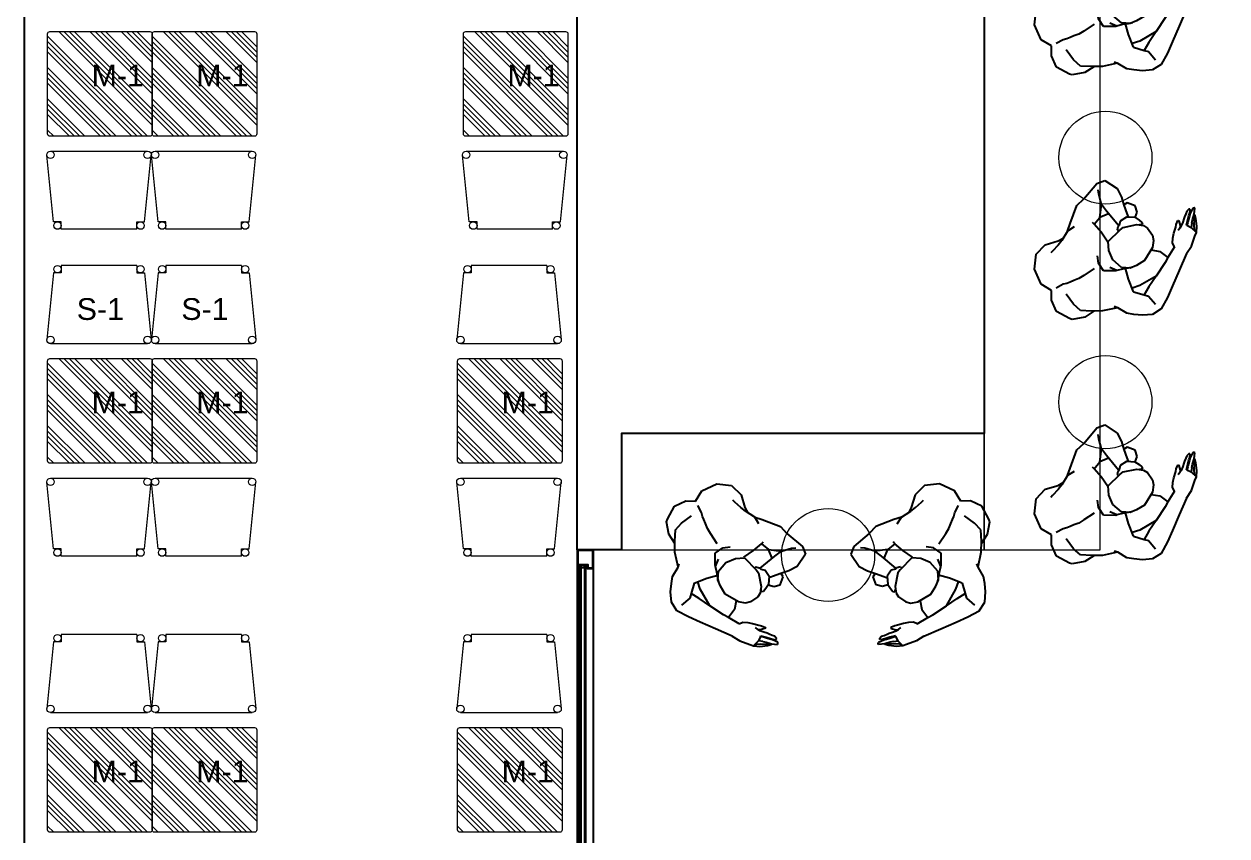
# Model space of a CAD drawing. Header units: centimetres. Extents: x 129282 to 136766, y 26190 to 28185.
# Drawn here: x 129282 to 129800, y 26555 to 26904 of the extents above; entities that cross this region are included whole.
import ezdxf

# ---------------------------------------------------------------- set-up
doc = ezdxf.new("R2010")
doc.units = ezdxf.units.CM
doc.header["$LTSCALE"] = 10
doc.header["$MEASUREMENT"] = 0
for name, color, linetype in [('141125_RT1$0$xref_4_vitrin_kaplama$0$2DCAM', 4, 'Continuous'), ('141125_RT1$0$xref_4_vitrin_kaplama$0$2DKONST2', 253, 'Continuous'), ('LP-DIMENSION_INT_100', 51, 'Continuous'), ('SD-YAZI', 233, 'Continuous'), ('wall', 255, 'Continuous')]:
    doc.layers.add(name, color=color, linetype=linetype)
for name, color, linetype, lineweight in [('ARK_AHŞAP', 45, 'Continuous', 15), ('ARK_METAL', 252, 'Continuous', 15), ('tefriş', 45, 'Continuous', 18)]:
    doc.layers.add(name, color=color, linetype=linetype, lineweight=lineweight)
doc.styles.get("Standard").update_dxf_attribs({"font": 'arial.ttf'})
pattern_1 = [(135, (96926.2095, -191197.783), (-6.7351921, -6.7351921), []), (135, (96926.2095, -191195.5375), (-6.7351921, -6.7351921), []), (135, (96926.2095, -191193.292), (-6.7351921, -6.7351921), []), (135, (96926.2095, -191191.047), (-6.7351921, -6.7351921), [])]
pattern_2 = [(135, (96881.2095, -191197.783), (-6.7351921, -6.7351921), []), (135, (96881.2095, -191195.5375), (-6.7351921, -6.7351921), []), (135, (96881.2095, -191193.292), (-6.7351921, -6.7351921), []), (135, (96881.2095, -191191.047), (-6.7351921, -6.7351921), [])]

# ---------------------------------------------------------------- blocks, each defined once
blk = doc.blocks.new('dada')
for p, q in [((219967.82, -31810.1), (219965.63, -31815.29)), ((219973.43, -31806.86), (219967.82, -31810.1)), ((219980.49, -31806.97), (219973.43, -31806.86)), ((219984.71, -31810.01), (219980.49, -31806.97)), ((219988.56, -31808.22), (219984.71, -31810.01)), ((219993.91, -31808.37), (219988.56, -31808.22)), ((219998.88, -31812.26), (219993.91, -31808.37)), ((219965.63, -31815.29), (219966.32, -31821.02)), ((219984.28, -31815.56), (219984.55, -31812.14)), ((219984.57, -31817.26), (219984.28, -31815.56)), ((219993.96, -31816.3), (219988.77, -31815.1)), ((219999.67, -31813.16), (219998.88, -31812.26)), ((220000.91, -31818.54), (219999.67, -31813.16)), ((219966.32, -31821.02), (219966.1, -31823.52)), ((219966.74, -31822.57), (219967.93, -31820.3)), ((219967.93, -31820.3), (219969.4, -31817.13)), ((219969.4, -31817.13), (219969.8, -31816.05)), ((219984.6, -31818.7), (219984.57, -31817.26)), ((219984.6, -31820.52), (219984.6, -31818.7)), ((219984.72, -31822.78), (219984.6, -31820.52)), ((219997.59, -31817.95), (219993.96, -31816.3)), ((219999.73, -31822.23), (219997.59, -31817.95)), ((220000.18, -31823.15), (220000.91, -31818.54)), ((219964.1, -31826.49), (219966.74, -31822.57)), ((219983.43, -31830.57), (219984.36, -31825.28)), ((219984.36, -31825.28), (219984.72, -31822.78)), ((220001.59, -31826.62), (219999.73, -31822.23)), ((219961.55, -31828.75), (219955.53, -31834.58)), ((219964.1, -31826.49), (219961.55, -31828.75)), ((219963.56, -31829.8), (219964.1, -31826.49)), ((220002.81, -31832.98), (220001.59, -31826.62)), ((219955.53, -31834.58), (219954.16, -31838.39)), ((219981.99, -31833.12), (219978.94, -31834.02)), ((219985.92, -31833.89), (219981.99, -31833.12)), ((219988.02, -31838.63), (219985.92, -31833.89)), ((220002.93, -31833.11), (220001.86, -31831.93)), ((220006.66, -31835.82), (220002.93, -31833.11)), ((220008.27, -31838.35), (220006.66, -31835.82)), ((219954.16, -31838.39), (219950.29, -31846.24)), ((219964.26, -31841.56), (219959.4, -31844.48)), ((219964.25, -31845.64), (219964.26, -31841.56)), ((219965.95, -31838.14), (219964.26, -31841.56)), ((219965.95, -31838.14), (219964.98, -31837.71)), ((219970.28, -31839.47), (219965.95, -31838.14)), ((219975.28, -31840.42), (219970.28, -31839.47)), ((219975.15, -31840.74), (219972.56, -31847.46)), ((219978.82, -31839.44), (219975.15, -31840.74)), ((219983.21, -31839.4), (219978.82, -31839.44)), ((219987.64, -31841.51), (219983.21, -31839.4)), ((219988.07, -31839.19), (219985.66, -31836.85)), ((219989.39, -31844.89), (219987.64, -31841.51)), ((219988.07, -31839.19), (219988.02, -31838.63)), ((219988.47, -31841.63), (219988.07, -31839.19)), ((219989.1, -31844.08), (219988.47, -31841.63)), ((220010.11, -31841.56), (220008.27, -31838.35)), ((220011.49, -31845.77), (220010.11, -31841.56)), ((219950.29, -31846.24), (219950.45, -31849.81)), ((219954.91, -31845.07), (219953.11, -31845.59)), ((219959.4, -31844.48), (219954.91, -31845.07)), ((219962.84, -31845.25), (219959.4, -31844.48)), ((219970.62, -31847.5), (219962.84, -31845.25)), ((219972.17, -31846.32), (219970.97, -31847.21)), ((219972.17, -31846.32), (219972.92, -31846.53)), ((219993.46, -31842.32), (219988.64, -31842.96)), ((219989.4, -31845.86), (219989.1, -31844.08)), ((219989.4, -31847.79), (219989.39, -31844.89)), ((219999.27, -31842.1), (219993.46, -31842.32)), ((219997.01, -31853.72), (219997.93, -31845.57)), ((219997.93, -31845.57), (219997.61, -31842.23)), ((219999.27, -31842.1), (220002.34, -31845.71)), ((219999.97, -31848.98), (220002.34, -31845.71)), ((220002.34, -31845.71), (220003.54, -31847.27)), ((220010.84, -31850.1), (220011.49, -31845.77)), ((219950.45, -31849.81), (219955.8, -31853.26)), ((219969.08, -31849.16), (219968.58, -31852.23)), ((219968.58, -31852.23), (219970.19, -31855.43)), ((219968.58, -31852.23), (219968.58, -31852.23)), ((219970.59, -31848.03), (219969.08, -31849.16)), ((219970.97, -31847.21), (219970.59, -31848.03)), ((219972.56, -31847.46), (219972.17, -31849.01)), ((219972.17, -31849.01), (219973.41, -31854.95)), ((219985.09, -31857.09), (219988.91, -31851.81)), ((219988.91, -31851.81), (219989.4, -31847.79)), ((219997.01, -31853.72), (219999.97, -31848.98)), ((220003.54, -31847.27), (220008.04, -31848.65)), ((220007.38, -31854.47), (220010.84, -31850.1)), ((220010.84, -31850.1), (220010.84, -31850.1)), ((219955.8, -31853.26), (219959.9, -31853.53)), ((219959.9, -31853.53), (219963.48, -31853.17)), ((219963.15, -31854.85), (219963.36, -31853.18)), ((219965.64, -31857.49), (219963.15, -31854.85)), ((219963.48, -31853.17), (219967.29, -31852.84)), ((219968.51, -31857.12), (219965.64, -31857.49)), ((219967.29, -31852.84), (219968.82, -31852.87)), ((219970.32, -31855.52), (219968.51, -31857.12)), ((219970.19, -31855.43), (219971.96, -31856.56)), ((219971.96, -31856.56), (219973.39, -31857.25)), ((219973.39, -31857.25), (219974.3, -31857.1)), ((219973.41, -31854.95), (219974.93, -31857.36)), ((219974.3, -31857.1), (219974, -31855.88)), ((219974.93, -31857.36), (219976.56, -31858.48)), ((219982.44, -31858.76), (219985.09, -31857.09)), ((219985.8, -31856.21), (219987.9, -31859.37)), ((219993.17, -31859.66), (219997.01, -31853.72)), ((220003.67, -31858.47), (220007.38, -31854.47)), ((219976.56, -31858.48), (219980.28, -31859.2)), ((219980.28, -31859.2), (219982.44, -31858.76)), ((219987.9, -31859.37), (219991.64, -31861.58)), ((219988.57, -31865.91), (219991.64, -31861.58)), ((219991.64, -31861.58), (219993.17, -31859.66)), ((219998.72, -31863.72), (220003.67, -31858.47)), ((219984.86, -31866.77), (219983.16, -31868.07)), ((219986.8, -31865.87), (219984.86, -31866.77)), ((219988.57, -31865.91), (219986.8, -31865.87)), ((219993.34, -31869.51), (219998.72, -31863.72)), ((219980.08, -31870.45), (219978.82, -31871.79)), ((219978.82, -31871.79), (219978.86, -31872.05)), ((219978.86, -31872.05), (219979.15, -31872.17)), ((219979.15, -31872.17), (219981.22, -31871.84)), ((219981.05, -31869.82), (219980.08, -31870.45)), ((219980.27, -31873.42), (219981.5, -31872.16)), ((219983.16, -31868.07), (219981.05, -31869.82)), ((219981.22, -31871.84), (219982.18, -31871.28)), ((219981.5, -31872.16), (219982.18, -31871.28)), ((219982.18, -31871.28), (219982.73, -31870.18)), ((219991.22, -31872.75), (219987.88, -31875.86)), ((219993.34, -31869.51), (219991.22, -31872.75)), ((219976.27, -31878.1), (219976.66, -31876.87)), ((219976.41, -31878.38), (219976.27, -31878.1)), ((219976.48, -31879.78), (219978.12, -31877.92)), ((219976.66, -31876.87), (219977.52, -31876.06)), ((219977.86, -31877.77), (219976.79, -31878.46)), ((219977.52, -31876.06), (219978.45, -31875.03)), ((219978.67, -31877.01), (219977.86, -31877.77)), ((219978.12, -31877.92), (219979.05, -31877.16)), ((219978.45, -31875.03), (219979.15, -31874.38)), ((219980.13, -31875.83), (219978.67, -31877.01)), ((219979.05, -31877.16), (219980.26, -31876.22)), ((219979.15, -31874.38), (219980.27, -31873.42)), ((219981.04, -31877.69), (219979.16, -31879.29)), ((219982.07, -31874.36), (219980.13, -31875.83)), ((219980.26, -31876.22), (219981.28, -31875.32)), ((219982.21, -31876.84), (219981.04, -31877.69)), ((219983.47, -31877.43), (219981.25, -31878.56)), ((219981.28, -31875.32), (219982.23, -31874.56)), ((219982.23, -31874.56), (219982.07, -31874.36)), ((219982.21, -31876.84), (219983.86, -31875.88)), ((219982.23, -31874.56), (219983.86, -31875.88)), ((219985.17, -31876.82), (219983.47, -31877.43)), ((219983.86, -31875.88), (219986.68, -31877.05)), ((219986.68, -31877.05), (219984.29, -31878.28)), ((219985.98, -31876.82), (219985.17, -31876.82)), ((219987.88, -31875.86), (219986.68, -31877.05)), ((219976.79, -31878.46), (219976.41, -31878.38)), ((219976.62, -31880.37), (219976.48, -31879.78)), ((219976.88, -31880.62), (219976.62, -31880.37)), ((219979.16, -31879.29), (219976.88, -31880.62)), ((219981.25, -31878.56), (219979.16, -31879.29)), ((219979.44, -31879.52), (219979.16, -31879.29)), ((219981.03, -31879.23), (219979.44, -31879.52)), ((219984.29, -31878.28), (219981.03, -31879.23))]:
    blk.add_line(p, q)

msp = doc.modelspace()

# ---------------------------------------------------------------- hatches: boundary and pattern name
at = {"layer": 'ARK_METAL'}
h = msp.add_hatch(dxfattribs=at)
h.set_pattern_fill('ANSI34', color=256, scale=0.5, angle=450)
h.set_pattern_definition([(135, (96881.2095, -191057.198), (-6.7351921, -6.7351921), []), (135, (96881.2095, -191054.953), (-6.7351921, -6.7351921), []), (135, (96881.2095, -191052.708), (-6.7351921, -6.7351921), []), (135, (96881.2095, -191050.463), (-6.7351921, -6.7351921), [])])
h.paths.add_polyline_path([(129337.3, 26856.99), (129337.3, 26899.99, 0.414214), (129336.3, 26900.99), (129293.3, 26900.99, 0.414214), (129292.3, 26899.99), (129292.3, 26856.99, 0.414214), (129293.3, 26855.99), (129336.3, 26855.99, 0.414214)])
h = msp.add_hatch(dxfattribs=at)
h.set_pattern_fill('ANSI34', color=256, scale=0.5, angle=450)
h.set_pattern_definition([(135, (96926.2095, -191057.198), (-6.7351921, -6.7351921), []), (135, (96926.2095, -191054.953), (-6.7351921, -6.7351921), []), (135, (96926.2095, -191052.708), (-6.7351921, -6.7351921), []), (135, (96926.2095, -191050.463), (-6.7351921, -6.7351921), [])])
h.paths.add_polyline_path([(129382.3, 26856.99), (129382.3, 26899.99, 0.414214), (129381.3, 26900.99), (129338.3, 26900.99, 0.414214), (129337.3, 26899.99), (129337.3, 26856.99, 0.414214), (129338.3, 26855.99), (129381.3, 26855.99, 0.414214)])
h = msp.add_hatch(dxfattribs=at)
h.set_pattern_fill('ANSI34', color=256, scale=0.5, angle=450)
h.set_pattern_definition([(135, (97060.083, -191057.198), (-6.7351921, -6.7351921), []), (135, (97060.083, -191054.953), (-6.7351921, -6.7351921), []), (135, (97060.083, -191052.708), (-6.7351921, -6.7351921), []), (135, (97060.083, -191050.463), (-6.7351921, -6.7351921), [])])
h.paths.add_polyline_path([(129516.18, 26856.99), (129516.18, 26899.99, 0.414214), (129515.18, 26900.99), (129472.18, 26900.99, 0.414214), (129471.18, 26899.99), (129471.18, 26856.99, 0.414214), (129472.18, 26855.99), (129515.18, 26855.99, 0.414214)])
h = msp.add_hatch(dxfattribs=at)
h.set_pattern_fill('ANSI34', color=256, scale=0.5, angle=450)
h.set_pattern_definition(pattern_2)
h.paths.add_polyline_path([(129337.3, 26716.4), (129337.3, 26759.4, 0.414214), (129336.3, 26760.4), (129293.3, 26760.4, 0.414214), (129292.3, 26759.4), (129292.3, 26716.4, 0.414214), (129293.3, 26715.4), (129336.3, 26715.4, 0.414214)])
h = msp.add_hatch(dxfattribs=at)
h.set_pattern_fill('ANSI34', color=256, scale=0.5, angle=450)
h.set_pattern_definition(pattern_2)
h.paths.add_polyline_path([(129337.3, 26716.4), (129337.3, 26759.4, 0.414214), (129336.3, 26760.4), (129293.3, 26760.4, 0.414214), (129292.3, 26759.4), (129292.3, 26716.4, 0.414214), (129293.3, 26715.4), (129336.3, 26715.4, 0.414214)])
h = msp.add_hatch(dxfattribs=at)
h.set_pattern_fill('ANSI34', color=256, scale=0.5, angle=450)
h.set_pattern_definition(pattern_1)
h.paths.add_polyline_path([(129382.3, 26716.4), (129382.3, 26759.4, 0.414214), (129381.3, 26760.4), (129338.3, 26760.4, 0.414214), (129337.3, 26759.4), (129337.3, 26716.4, 0.414214), (129338.3, 26715.4), (129381.3, 26715.4, 0.414214)])
h = msp.add_hatch(dxfattribs=at)
h.set_pattern_fill('ANSI34', color=256, scale=0.5, angle=450)
h.set_pattern_definition(pattern_1)
h.paths.add_polyline_path([(129382.3, 26716.4), (129382.3, 26759.4, 0.414214), (129381.3, 26760.4), (129338.3, 26760.4, 0.414214), (129337.3, 26759.4), (129337.3, 26716.4, 0.414214), (129338.3, 26715.4), (129381.3, 26715.4, 0.414214)])
h = msp.add_hatch(dxfattribs=at)
h.set_pattern_fill('ANSI34', color=256, scale=0.5, angle=450)
h.set_pattern_definition([(135, (97057.583, -191197.783), (-6.7351921, -6.7351921), []), (135, (97057.583, -191195.5375), (-6.7351921, -6.7351921), []), (135, (97057.583, -191193.292), (-6.7351921, -6.7351921), []), (135, (97057.583, -191191.047), (-6.7351921, -6.7351921), [])])
h.paths.add_polyline_path([(129513.68, 26716.4), (129513.68, 26759.4, 0.414214), (129512.68, 26760.4), (129469.68, 26760.4, 0.414214), (129468.68, 26759.4), (129468.68, 26716.4, 0.414214), (129469.68, 26715.4), (129512.68, 26715.4, 0.414214)])
h = msp.add_hatch(dxfattribs=at)
h.set_pattern_fill('ANSI34', color=256, scale=0.5, angle=450)
h.set_pattern_definition([(135, (96881.2095, -191356.401), (-6.7351921, -6.7351921), []), (135, (96881.2095, -191354.156), (-6.7351921, -6.7351921), []), (135, (96881.2095, -191351.911), (-6.7351921, -6.7351921), []), (135, (96881.2095, -191349.666), (-6.7351921, -6.7351921), [])])
h.paths.add_polyline_path([(129337.3, 26557.79), (129337.3, 26600.79, 0.414214), (129336.3, 26601.79), (129293.3, 26601.79, 0.414214), (129292.3, 26600.79), (129292.3, 26557.79, 0.414214), (129293.3, 26556.79), (129336.3, 26556.79, 0.414214)])
h = msp.add_hatch(dxfattribs=at)
h.set_pattern_fill('ANSI34', color=256, scale=0.5, angle=450)
h.set_pattern_definition([(135, (96926.2095, -191356.401), (-6.7351921, -6.7351921), []), (135, (96926.2095, -191354.156), (-6.7351921, -6.7351921), []), (135, (96926.2095, -191351.911), (-6.7351921, -6.7351921), []), (135, (96926.2095, -191349.666), (-6.7351921, -6.7351921), [])])
h.paths.add_polyline_path([(129382.3, 26557.79), (129382.3, 26600.79, 0.414214), (129381.3, 26601.79), (129338.3, 26601.79, 0.414214), (129337.3, 26600.79), (129337.3, 26557.79, 0.414214), (129338.3, 26556.79), (129381.3, 26556.79, 0.414214)])
h = msp.add_hatch(dxfattribs=at)
h.set_pattern_fill('ANSI34', color=256, scale=0.5, angle=450)
h.set_pattern_definition([(135, (97057.583, -191356.401), (-6.7351921, -6.7351921), []), (135, (97057.583, -191354.156), (-6.7351921, -6.7351921), []), (135, (97057.583, -191351.911), (-6.7351921, -6.7351921), []), (135, (97057.583, -191349.666), (-6.7351921, -6.7351921), [])])
h.paths.add_polyline_path([(129513.68, 26557.79), (129513.68, 26600.79, 0.414214), (129512.68, 26601.79), (129469.68, 26601.79, 0.414214), (129468.68, 26600.79), (129468.68, 26557.79, 0.414214), (129469.68, 26556.79), (129512.68, 26556.79, 0.414214)])

# ---------------------------------------------------------------- linework, layer by layer
at = {"layer": '141125_RT1$0$xref_4_vitrin_kaplama$0$2DCAM'}
for p, q in [((129520.17, 26669.9), (129520.17, 26276.5)), ((129527.17, 26276.2), (129527.17, 26670.2))]:
    msp.add_line(p, q, dxfattribs=at)
for points in [[(129521.07, 26274.8), (129521.07, 26671.6), (129521.67, 26671.6), (129521.67, 26274.8)], [(129521.67, 26671.6), (129521.67, 26670.6), (129523.27, 26670.6), (129523.27, 26671.6)], [(129523.27, 26671.6), (129523.27, 26274.8)], [(129523.87, 26274.8), (129523.87, 26671.6)]]:
    msp.add_lwpolyline(points, dxfattribs=at)
at = {"layer": '141125_RT1$0$xref_4_vitrin_kaplama$0$2DKONST2'}
for points in [[(129520.67, 26671.6), (129524.47, 26671.6), (129524.47, 26670.2), (129527.17, 26670.2), (129527.17, 26677.2), (129527.17, 26677.2), (129527.17, 26678.2), (129520.67, 26678.2), (129520.67, 26678.2), (129520.17, 26678.2), (129520.17, 26669.9), (129520.67, 26669.9)], [(129520.42, 26671.85), (129524.72, 26671.85), (129524.72, 26670.45), (129526.92, 26670.45), (129526.92, 26676.95), (129526.92, 26676.95), (129526.92, 26677.95), (129520.42, 26677.95)]]:
    msp.add_lwpolyline(points, close=True, dxfattribs=at)
at = {"layer": 'ARK_AHŞAP'}
for centre in [(129293.53, 26847.97), (129335.33, 26847.97), (129338.53, 26847.97), (129380.33, 26847.97), (129472.4, 26847.97), (129514.2, 26847.97), (129296.57, 26817.57), (129332.29, 26817.57), (129341.57, 26817.57), (129377.29, 26817.57), (129475.44, 26817.57), (129511.16, 26817.57), (129296.57, 26798.82), (129296.57, 26798.82), (129332.29, 26798.82), (129332.29, 26798.82), (129341.57, 26798.82), (129341.57, 26798.82), (129377.29, 26798.82), (129377.29, 26798.82), (129472.94, 26798.82), (129508.66, 26798.82), (129293.53, 26768.42), (129293.53, 26768.42), (129335.33, 26768.42), (129335.33, 26768.42), (129338.53, 26768.42), (129338.53, 26768.42), (129380.33, 26768.42), (129380.33, 26768.42), (129469.9, 26768.42), (129511.7, 26768.42), (129293.53, 26707.39), (129293.53, 26707.39), (129335.33, 26707.39), (129335.33, 26707.39), (129338.53, 26707.39), (129338.53, 26707.39), (129380.33, 26707.39), (129380.33, 26707.39), (129469.9, 26707.39), (129511.7, 26707.39), (129296.57, 26676.99), (129296.57, 26676.99), (129332.29, 26676.99), (129332.29, 26676.99), (129341.57, 26676.99), (129341.57, 26676.99), (129377.29, 26676.99), (129377.29, 26676.99), (129472.94, 26676.99), (129508.66, 26676.99), (129296.57, 26640.2), (129332.29, 26640.2), (129341.57, 26640.2), (129377.29, 26640.2), (129472.94, 26640.2), (129508.66, 26640.2), (129293.53, 26609.8), (129335.33, 26609.8), (129338.53, 26609.8), (129380.33, 26609.8), (129469.9, 26609.8), (129511.7, 26609.8)]:
    msp.add_circle(centre, 1.6, dxfattribs=at)
at = {"layer": 'ARK_METAL'}
for p, q in [((129293.53, 26849.57), (129335.33, 26849.57)), ((129338.53, 26849.57), (129380.33, 26849.57)), ((129472.4, 26849.57), (129514.2, 26849.57)), ((129294.81, 26819.17), (129291.93, 26847.81)), ((129334.05, 26819.17), (129336.92, 26847.81)), ((129339.81, 26819.17), (129336.93, 26847.81)), ((129379.05, 26819.17), (129381.92, 26847.81)), ((129473.68, 26819.17), (129470.81, 26847.81)), ((129512.92, 26819.17), (129515.79, 26847.81)), ((129298.17, 26819.17), (129294.81, 26819.17)), ((129298.17, 26815.97), (129298.17, 26819.17)), ((129330.69, 26819.17), (129334.05, 26819.17)), ((129330.69, 26815.97), (129330.69, 26819.17)), ((129343.17, 26819.17), (129339.81, 26819.17)), ((129343.17, 26815.97), (129343.17, 26819.17)), ((129375.69, 26819.17), (129379.05, 26819.17)), ((129375.69, 26815.97), (129375.69, 26819.17)), ((129477.04, 26819.17), (129473.68, 26819.17)), ((129477.04, 26815.97), (129477.04, 26819.17)), ((129509.56, 26819.17), (129512.92, 26819.17)), ((129509.56, 26815.97), (129509.56, 26819.17)), ((129311.93, 26815.97), (129298.17, 26815.97)), ((129330.69, 26815.97), (129298.17, 26815.97)), ((129356.93, 26815.97), (129343.17, 26815.97)), ((129375.69, 26815.97), (129343.17, 26815.97)), ((129490.8, 26815.97), (129477.04, 26815.97)), ((129509.56, 26815.97), (129477.04, 26815.97)), ((129294.81, 26797.22), (129291.93, 26768.58)), ((129294.81, 26797.22), (129291.93, 26768.58)), ((129298.17, 26797.22), (129294.81, 26797.22)), ((129298.17, 26797.22), (129294.81, 26797.22)), ((129311.93, 26800.42), (129298.17, 26800.42)), ((129330.69, 26800.42), (129298.17, 26800.42)), ((129298.17, 26800.42), (129298.17, 26797.22)), ((129311.93, 26800.42), (129298.17, 26800.42)), ((129330.69, 26800.42), (129298.17, 26800.42)), ((129298.17, 26800.42), (129298.17, 26797.22)), ((129330.69, 26800.42), (129330.69, 26797.22)), ((129330.69, 26800.42), (129330.69, 26797.22)), ((129330.69, 26797.22), (129334.05, 26797.22)), ((129330.69, 26797.22), (129334.05, 26797.22)), ((129334.05, 26797.22), (129336.92, 26768.58)), ((129334.05, 26797.22), (129336.92, 26768.58)), ((129339.81, 26797.22), (129336.93, 26768.58)), ((129339.81, 26797.22), (129336.93, 26768.58)), ((129343.17, 26797.22), (129339.81, 26797.22)), ((129343.17, 26797.22), (129339.81, 26797.22)), ((129356.93, 26800.42), (129343.17, 26800.42)), ((129375.69, 26800.42), (129343.17, 26800.42)), ((129343.17, 26800.42), (129343.17, 26797.22)), ((129356.93, 26800.42), (129343.17, 26800.42)), ((129375.69, 26800.42), (129343.17, 26800.42)), ((129343.17, 26800.42), (129343.17, 26797.22)), ((129375.69, 26800.42), (129375.69, 26797.22)), ((129375.69, 26800.42), (129375.69, 26797.22)), ((129375.69, 26797.22), (129379.05, 26797.22)), ((129375.69, 26797.22), (129379.05, 26797.22)), ((129379.05, 26797.22), (129381.92, 26768.58)), ((129379.05, 26797.22), (129381.92, 26768.58)), ((129471.18, 26797.22), (129468.31, 26768.58)), ((129474.54, 26797.22), (129471.18, 26797.22)), ((129488.3, 26800.42), (129474.54, 26800.42)), ((129507.06, 26800.42), (129474.54, 26800.42)), ((129474.54, 26800.42), (129474.54, 26797.22)), ((129507.06, 26800.42), (129507.06, 26797.22)), ((129507.06, 26797.22), (129510.42, 26797.22)), ((129510.42, 26797.22), (129513.29, 26768.58)), ((129293.53, 26766.82), (129335.33, 26766.82)), ((129293.53, 26766.82), (129335.33, 26766.82)), ((129338.53, 26766.82), (129380.33, 26766.82)), ((129338.53, 26766.82), (129380.33, 26766.82)), ((129469.9, 26766.82), (129511.7, 26766.82)), ((129293.53, 26708.99), (129335.33, 26708.99)), ((129293.53, 26708.99), (129335.33, 26708.99)), ((129338.53, 26708.99), (129380.33, 26708.99)), ((129338.53, 26708.99), (129380.33, 26708.99)), ((129469.9, 26708.99), (129511.7, 26708.99)), ((129294.81, 26678.59), (129291.93, 26707.23)), ((129294.81, 26678.59), (129291.93, 26707.23)), ((129334.05, 26678.59), (129336.92, 26707.23)), ((129334.05, 26678.59), (129336.92, 26707.23)), ((129339.81, 26678.59), (129336.93, 26707.23)), ((129339.81, 26678.59), (129336.93, 26707.23)), ((129379.05, 26678.59), (129381.92, 26707.23)), ((129379.05, 26678.59), (129381.92, 26707.23)), ((129471.18, 26678.59), (129468.31, 26707.23)), ((129510.42, 26678.59), (129513.29, 26707.23)), ((129298.17, 26678.59), (129294.81, 26678.59)), ((129298.17, 26678.59), (129294.81, 26678.59)), ((129298.17, 26675.39), (129298.17, 26678.59)), ((129298.17, 26675.39), (129298.17, 26678.59)), ((129330.69, 26678.59), (129334.05, 26678.59)), ((129330.69, 26675.39), (129330.69, 26678.59)), ((129330.69, 26678.59), (129334.05, 26678.59)), ((129330.69, 26675.39), (129330.69, 26678.59)), ((129343.17, 26678.59), (129339.81, 26678.59)), ((129343.17, 26678.59), (129339.81, 26678.59)), ((129343.17, 26675.39), (129343.17, 26678.59)), ((129343.17, 26675.39), (129343.17, 26678.59)), ((129375.69, 26678.59), (129379.05, 26678.59)), ((129375.69, 26675.39), (129375.69, 26678.59)), ((129375.69, 26678.59), (129379.05, 26678.59)), ((129375.69, 26675.39), (129375.69, 26678.59)), ((129474.54, 26678.59), (129471.18, 26678.59)), ((129474.54, 26675.39), (129474.54, 26678.59)), ((129507.06, 26678.59), (129510.42, 26678.59)), ((129507.06, 26675.39), (129507.06, 26678.59)), ((129311.93, 26675.39), (129298.17, 26675.39)), ((129330.69, 26675.39), (129298.17, 26675.39)), ((129311.93, 26675.39), (129298.17, 26675.39)), ((129330.69, 26675.39), (129298.17, 26675.39)), ((129356.93, 26675.39), (129343.17, 26675.39)), ((129375.69, 26675.39), (129343.17, 26675.39)), ((129356.93, 26675.39), (129343.17, 26675.39)), ((129375.69, 26675.39), (129343.17, 26675.39)), ((129488.3, 26675.39), (129474.54, 26675.39)), ((129507.06, 26675.39), (129474.54, 26675.39)), ((129311.93, 26641.8), (129298.17, 26641.8)), ((129330.69, 26641.8), (129298.17, 26641.8)), ((129298.17, 26641.8), (129298.17, 26638.6)), ((129330.69, 26641.8), (129330.69, 26638.6)), ((129356.93, 26641.8), (129343.17, 26641.8)), ((129375.69, 26641.8), (129343.17, 26641.8)), ((129343.17, 26641.8), (129343.17, 26638.6)), ((129375.69, 26641.8), (129375.69, 26638.6)), ((129488.3, 26641.8), (129474.54, 26641.8)), ((129507.06, 26641.8), (129474.54, 26641.8)), ((129474.54, 26641.8), (129474.54, 26638.6)), ((129507.06, 26641.8), (129507.06, 26638.6)), ((129294.81, 26638.6), (129291.93, 26609.96)), ((129298.17, 26638.6), (129294.81, 26638.6)), ((129330.69, 26638.6), (129334.05, 26638.6)), ((129334.05, 26638.6), (129336.92, 26609.96)), ((129339.81, 26638.6), (129336.93, 26609.96)), ((129343.17, 26638.6), (129339.81, 26638.6)), ((129375.69, 26638.6), (129379.05, 26638.6)), ((129379.05, 26638.6), (129381.92, 26609.96)), ((129471.18, 26638.6), (129468.31, 26609.96)), ((129474.54, 26638.6), (129471.18, 26638.6)), ((129507.06, 26638.6), (129510.42, 26638.6)), ((129510.42, 26638.6), (129513.29, 26609.96)), ((129293.53, 26608.2), (129335.33, 26608.2)), ((129338.53, 26608.2), (129380.33, 26608.2)), ((129469.9, 26608.2), (129511.7, 26608.2))]:
    msp.add_line(p, q, dxfattribs=at)
for points in [[(129336.3, 26855.99), (129293.3, 26855.99, -0.414214), (129292.3, 26856.99), (129292.3, 26899.99, -0.414214), (129293.3, 26900.99), (129336.3, 26900.99, -0.414214), (129337.3, 26899.99), (129337.3, 26856.99, -0.414214)], [(129381.3, 26855.99), (129338.3, 26855.99, -0.414214), (129337.3, 26856.99), (129337.3, 26899.99, -0.414214), (129338.3, 26900.99), (129381.3, 26900.99, -0.414214), (129382.3, 26899.99), (129382.3, 26856.99, -0.414214)], [(129515.18, 26855.99), (129472.18, 26855.99, -0.414214), (129471.18, 26856.99), (129471.18, 26899.99, -0.414214), (129472.18, 26900.99), (129515.18, 26900.99, -0.414214), (129516.18, 26899.99), (129516.18, 26856.99, -0.414214)], [(129336.3, 26715.4), (129293.3, 26715.4, -0.414214), (129292.3, 26716.4), (129292.3, 26759.4, -0.414214), (129293.3, 26760.4), (129336.3, 26760.4, -0.414214), (129337.3, 26759.4), (129337.3, 26716.4, -0.414214)], [(129336.3, 26715.4), (129293.3, 26715.4, -0.414214), (129292.3, 26716.4), (129292.3, 26759.4, -0.414214), (129293.3, 26760.4), (129336.3, 26760.4, -0.414214), (129337.3, 26759.4), (129337.3, 26716.4, -0.414214)], [(129381.3, 26715.4), (129338.3, 26715.4, -0.414214), (129337.3, 26716.4), (129337.3, 26759.4, -0.414214), (129338.3, 26760.4), (129381.3, 26760.4, -0.414214), (129382.3, 26759.4), (129382.3, 26716.4, -0.414214)], [(129381.3, 26715.4), (129338.3, 26715.4, -0.414214), (129337.3, 26716.4), (129337.3, 26759.4, -0.414214), (129338.3, 26760.4), (129381.3, 26760.4, -0.414214), (129382.3, 26759.4), (129382.3, 26716.4, -0.414214)], [(129512.68, 26715.4), (129469.68, 26715.4, -0.414214), (129468.68, 26716.4), (129468.68, 26759.4, -0.414214), (129469.68, 26760.4), (129512.68, 26760.4, -0.414214), (129513.68, 26759.4), (129513.68, 26716.4, -0.414214)], [(129336.3, 26556.79), (129293.3, 26556.79, -0.414214), (129292.3, 26557.79), (129292.3, 26600.79, -0.414214), (129293.3, 26601.79), (129336.3, 26601.79, -0.414214), (129337.3, 26600.79), (129337.3, 26557.79, -0.414214)], [(129381.3, 26556.79), (129338.3, 26556.79, -0.414214), (129337.3, 26557.79), (129337.3, 26600.79, -0.414214), (129338.3, 26601.79), (129381.3, 26601.79, -0.414214), (129382.3, 26600.79), (129382.3, 26557.79, -0.414214)], [(129512.68, 26556.79), (129469.68, 26556.79, -0.414214), (129468.68, 26557.79), (129468.68, 26600.79, -0.414214), (129469.68, 26601.79), (129512.68, 26601.79, -0.414214), (129513.68, 26600.79), (129513.68, 26557.79, -0.414214)]]:
    msp.add_lwpolyline(points, format="xyb", close=True, dxfattribs=at)
at = {"layer": 'LP-DIMENSION_INT_100', "color": 2}
msp.add_lwpolyline([(129582.17, 28185.2), (129282.17, 28185.2), (129282.17, 26190.2), (129520.17, 26190.2)], dxfattribs=at)
msp.add_lwpolyline([(129520.17, 26678.2), (129520.17, 27097.2), (129621.17, 27097.2), (129621.17, 27058.2), (129695.17, 27058.2), (129695.17, 26728.2), (129539.17, 26728.2), (129539.17, 26678.2)], close=True, dxfattribs=at)
at = {"layer": 'tefriş'}
for points in [[(129695.17, 26678.2), (129745.17, 26678.2), (129745.17, 26961.7), (129745.17, 27097.2), (129695.17, 27097.2), (129695.17, 26678.2)], [(129539.17, 26728.2), (129539.17, 26678.2), (129695.17, 26678.2), (129695.17, 26678.2), (129695.17, 26728.2), (129539.17, 26728.2)]]:
    msp.add_lwpolyline(points, dxfattribs=at)
for centre in [(129747.4, 26846.76), (129747.4, 26741.66), (129628.1, 26675.97)]:
    msp.add_circle(centre, 20, dxfattribs=at)

# ---------------------------------------------------------------- block references
at = {"layer": 'wall', "xscale": -1}
for p, rotation in [((12870.29, 215972.31), 113.4889595438963), ((12870.29, 215867.22), 113.4889595438963), ((12870.29, 215762.12), 113.4889595438963), ((318648.56, 143553.08), 23.48895954389625)]:
    msp.add_blockref('dada', p, dxfattribs=dict(at, rotation=rotation))
at = {"layer": 'wall', "rotation": 336.5110404561037}
msp.add_blockref('dada', (-59392.36, 143553.08), dxfattribs=at)

# ---------------------------------------------------------------- texts
at = {"layer": 'SD-YAZI', "color": 2, "char_height": 9.36, "attachment_point": 7}
for s, insert in [('M-1', (129311.23, 26877.42)), ('M-1', (129356.23, 26877.42)), ('M-1', (129490.11, 26877.42)), ('S-1', (129304.82, 26776.88)), ('S-1', (129349.82, 26776.88)), ('M-1', (129311.23, 26736.83)), ('M-1', (129311.23, 26736.83)), ('M-1', (129356.23, 26736.83)), ('M-1', (129356.23, 26736.83)), ('M-1', (129487.61, 26736.83)), ('M-1', (129311.23, 26578.21)), ('M-1', (129356.23, 26578.21)), ('M-1', (129487.61, 26578.21))]:
    msp.add_mtext_dynamic_manual_height_columns(s, width=1669.2448, gutter_width=60, heights=[0], dxfattribs=dict(at, insert=insert))

doc.saveas('drawing.dxf')
